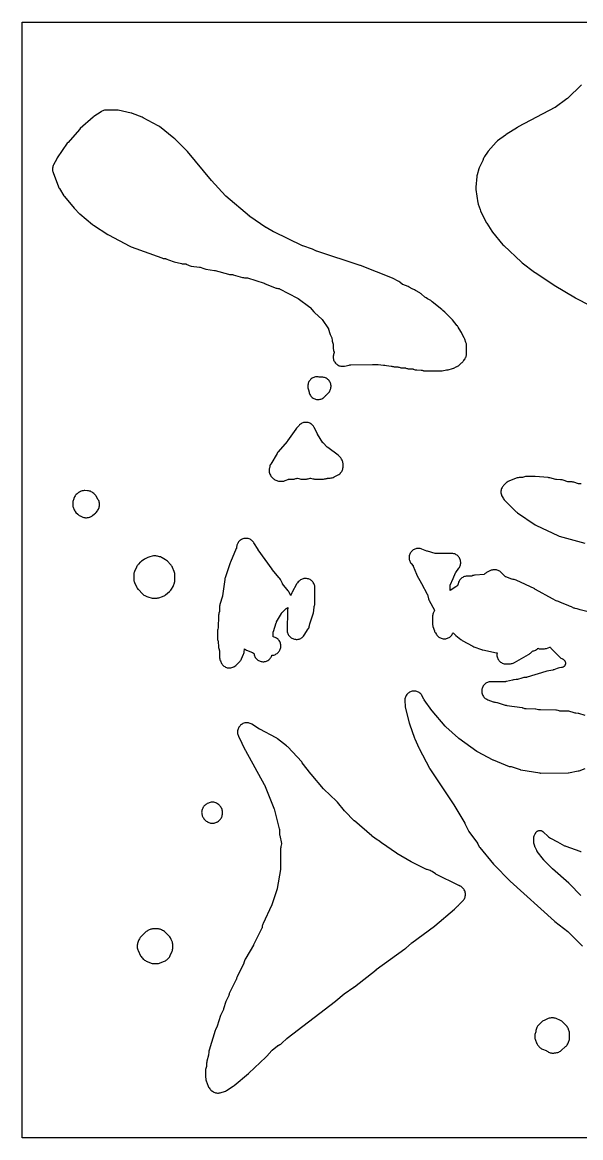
# Model space of a CAD drawing. Header units: millimetres. Extents: x 0 to 300, y 0 to 300.
# Drawn here: x 0 to 150.1, y 0 to 300 of the extents above; entities that cross this region are included whole.
import ezdxf

# ---------------------------------------------------------------- set-up
doc = ezdxf.new("R2010")
doc.units = ezdxf.units.MM
doc.layers.add('CUT', color=7, linetype='CONTINUOUS')

msp = doc.modelspace()

# ---------------------------------------------------------------- linework, layer by layer
at = {"layer": 'CUT'}
for points in [[(300, 299.9386), (300, 0.0614), (299.9971, 0.0029), (299.9386, 0), (0.0614, 0), (0.0029, 0.0029), (0, 0.0614), (0, 299.9386), (0.0029, 299.9971), (0.0614, 300), (299.9386, 300), (299.9971, 299.9971)], [(8.1486, 260.0858), (8.1995, 259.8558), (8.2717, 259.6317), (9.7268, 255.7541), (9.8293, 255.5185), (9.9554, 255.2946), (11.1752, 253.3689), (11.3567, 253.1182), (13.9427, 249.9752), (14.1052, 249.7962), (15.2926, 248.6083), (15.4578, 248.4572), (18.899, 245.582), (19.1452, 245.4007), (22.9893, 242.9169), (23.1846, 242.8029), (28.9331, 239.787), (29.2337, 239.6538), (37.4915, 236.6248), (37.6925, 236.5606), (37.8981, 236.5135), (38.1071, 236.484), (38.4809, 236.4471), (38.4974, 236.4451), (38.5318, 236.4388), (38.5656, 236.4294), (38.581, 236.4241), (40.5442, 235.6981), (40.8068, 235.6171), (42.7935, 235.1219), (43.0065, 235.0786), (43.2224, 235.0539), (43.957, 235.0022), (43.9762, 235.0003), (44.0157, 234.9936), (44.0532, 234.9792), (44.0706, 234.971), (44.644, 234.683), (44.9008, 234.5716), (45.1685, 234.4895), (45.4436, 234.438), (47.6582, 234.15), (47.6813, 234.1462), (47.7764, 234.122), (47.7985, 234.1143), (48.7639, 233.7409), (49.0488, 233.6498), (49.3426, 233.5935), (51.6758, 233.2894), (51.7606, 233.2753), (51.8441, 233.2552), (55.4284, 232.259), (55.6923, 232.2008), (55.961, 232.1714), (56.5393, 232.1397), (56.5613, 232.1379), (56.6523, 232.1225), (56.6737, 232.117), (59.1847, 231.3943), (59.4402, 231.335), (59.7005, 231.3029), (60.3791, 231.2551), (60.4018, 231.2528), (60.4954, 231.2351), (60.5173, 231.229), (65.0499, 229.8113), (65.103, 229.7934), (65.1552, 229.773), (67.9968, 228.5873), (68.212, 228.5089), (68.4336, 228.4505), (68.6595, 228.4126), (69.0844, 228.3612), (69.1021, 228.3587), (69.1387, 228.3508), (69.1729, 228.3365), (69.1891, 228.3284), (74.0314, 225.7638), (74.105, 225.7214), (74.1754, 225.6741), (77.3457, 223.3777), (77.3593, 223.3674), (77.3864, 223.3439), (77.4114, 223.318), (77.4222, 223.3054), (78.3635, 222.1451), (78.4941, 221.9965), (78.6361, 221.8587), (80.5352, 220.1562), (80.5391, 220.1526), (80.5741, 220.1158), (80.5901, 220.0957), (80.604, 220.076), (82.2898, 217.5523), (82.3005, 217.5352), (82.3202, 217.498), (82.3359, 217.4589), (82.342, 217.4397), (82.6674, 216.3042), (82.7475, 216.0693), (82.8505, 215.8435), (83.1986, 215.1712), (83.2072, 215.1535), (83.2223, 215.1154), (83.2294, 215.075), (83.2314, 215.0554), (83.2731, 214.49), (83.3065, 214.2277), (83.3674, 213.9703), (83.4551, 213.7208), (83.5266, 213.5477), (83.5329, 213.5313), (83.5438, 213.4963), (83.5482, 213.4603), (83.5491, 213.4426), (83.5819, 212.4185), (83.5988, 212.1969), (83.6354, 211.9777), (83.6913, 211.7627), (83.8336, 211.3005), (83.8387, 211.2823), (83.8465, 211.2438), (83.8391, 211.2052), (83.8342, 211.1869), (83.6849, 210.6809), (83.6267, 210.4405), (83.5926, 210.1955), (83.5828, 209.9483), (83.5975, 209.7014), (83.6366, 209.4572), (83.6995, 209.218), (83.7858, 208.9862), (83.8946, 208.7641), (84.0248, 208.5538), (84.1752, 208.3574), (84.3442, 208.1768), (84.5302, 208.0138), (84.7314, 207.87), (84.9459, 207.7468), (85.1715, 207.6453), (85.406, 207.5667), (85.6471, 207.5116), (85.8925, 207.4806), (86.1397, 207.474), (86.3864, 207.4918), (86.6301, 207.534), (87.9146, 207.8222), (88.0925, 207.8553), (88.2751, 207.8892), (88.2949, 207.8929), (88.3521, 207.9035), (94.154, 207.9305), (95.678, 207.9349), (95.7208, 207.932), (96.3794, 207.8705), (97.077, 207.7904), (97.4473, 207.7478), (97.9341, 207.6919), (99.1616, 207.5509), (99.3144, 207.4944), (99.5355, 207.4352), (99.761, 207.3963), (99.9892, 207.3783), (100.9006, 207.3482), (100.9179, 207.3472), (100.9539, 207.3428), (100.9881, 207.3322), (101.0045, 207.326), (101.1292, 207.275), (101.338, 207.2003), (101.5526, 207.1444), (101.7713, 207.1077), (101.7883, 207.1064), (101.8102, 207.1026), (102.0353, 207.0846), (102.9724, 207.0522), (102.9812, 207.0517), (103.0062, 207.0439), (103.0226, 207.0377), (103.1549, 206.9836), (103.3599, 206.91), (103.5705, 206.8546), (103.7851, 206.8177), (104.0021, 206.7997), (104.0201, 206.799), (104.0533, 206.7963), (104.3287, 206.7868), (105.0155, 206.7596), (105.0333, 206.7585), (105.0515, 206.7561), (105.0793, 206.7474), (105.0959, 206.7409), (105.1864, 206.7032), (105.4011, 206.6251), (105.622, 206.5669), (105.8473, 206.5291), (106.0752, 206.5121), (107.2618, 206.4777), (107.2835, 206.4765), (107.3283, 206.4701), (107.3722, 206.4589), (107.3926, 206.4518), (107.5022, 206.4102), (107.7168, 206.3397), (107.8637, 206.3058), (107.8728, 206.3032), (107.8811, 206.3018), (107.9369, 206.2889), (108.0423, 206.2745), (108.1457, 206.2569), (108.422, 206.241), (112.1111, 206.2338), (112.3368, 206.2443), (112.4228, 206.2442), (112.6596, 206.2552), (112.8942, 206.2886), (114.0496, 206.5094), (114.2325, 206.517), (114.4828, 206.5402), (114.7296, 206.5884), (115.4234, 206.7604), (115.693, 206.8437), (115.9516, 206.9569), (116.026, 206.9946), (116.6488, 207.2972), (116.8731, 207.4208), (116.8894, 207.4321), (117.0356, 207.5062), (117.2615, 207.6358), (117.4727, 207.7883), (117.6668, 207.9619), (117.9148, 208.2081), (117.945, 208.2314), (118.118, 208.3779), (118.2771, 208.5394), (118.4014, 208.6911), (118.5533, 208.8418), (118.7412, 209.0505), (118.9044, 209.279), (119.0411, 209.5243), (119.1025, 209.6508), (119.202, 209.8317), (119.2941, 210.0429), (119.3663, 210.2617), (119.418, 210.4861), (119.4489, 210.7144), (119.4587, 210.9446), (119.4509, 212.9616), (119.4493, 212.9897), (119.4493, 213.0355), (119.4389, 213.261), (119.4082, 213.4846), (119.3575, 213.7046), (119.2871, 213.919), (118.9474, 214.8156), (118.7967, 215.1408), (118.3313, 215.9812), (118.0597, 216.5863), (117.9097, 216.87), (117.1881, 218.0457), (117.1168, 218.1523), (117.1152, 218.155), (117.1139, 218.1566), (117.0797, 218.2077), (116.9789, 218.3356), (116.9743, 218.3417), (116.9702, 218.3467), (116.959, 218.3609), (116.9371, 218.3865), (115.639, 219.9501), (115.4761, 220.1282), (115.3113, 220.2916), (115.2511, 220.3621), (115.0963, 220.5277), (113.5894, 221.9996), (113.1081, 222.477), (113.0145, 222.5611), (113.0102, 222.5653), (112.9699, 222.6013), (112.9252, 222.6414), (112.9205, 222.6453), (112.8383, 222.7185), (110.2386, 224.8272), (110.1362, 224.9105), (110.1319, 224.9137), (110.1274, 224.9174), (110.0306, 224.99), (109.9862, 225.0235), (109.9851, 225.0242), (109.9761, 225.0309), (109.8165, 225.1327), (109.5099, 225.3124), (109.2584, 225.4607), (108.9054, 225.6688), (108.541, 225.8836), (108.2363, 226.0632), (108.2061, 226.0849), (108.1923, 226.0962), (107.1974, 226.955), (107.0354, 227.0835), (106.8634, 227.1982), (105.7171, 227.8958), (105.4445, 228.0394), (104.8141, 228.3235), (104.0121, 228.7665), (103.7147, 228.9061), (102.2947, 229.4621), (102.2763, 229.4698), (102.2393, 229.4889), (102.2032, 229.5124), (102.1963, 229.5178), (101.4828, 230.098), (101.2671, 230.2551), (101.0358, 230.3883), (99.6895, 231.0709), (99.4877, 231.1622), (90.9684, 234.5704), (90.8162, 234.6257), (79.1818, 238.4267), (79.1767, 238.4284), (79.1022, 238.4594), (79.0853, 238.4677), (78.3782, 238.8363), (78.2053, 238.9182), (78.0267, 238.9866), (75.4553, 239.8602), (75.3871, 239.8857), (75.3206, 239.9152), (67.5873, 243.6258), (67.5453, 243.647), (67.5042, 243.6697), (65.5533, 244.7989), (65.5186, 244.8198), (65.4847, 244.8418), (61.1532, 247.7498), (61.0953, 247.7912), (61.04, 247.8358), (54.7628, 253.2135), (54.7092, 253.2622), (54.6587, 253.314), (50.8839, 257.4214), (50.8639, 257.4437), (50.8444, 257.4665), (44.3944, 265.2182), (44.2405, 265.3869), (40.9916, 268.636), (40.7793, 268.8254), (36.8715, 271.9311), (36.6914, 272.0616), (36.5003, 272.1756), (32.4999, 274.3273), (32.2347, 274.4505), (29.6676, 275.4653), (29.47, 275.534), (29.2673, 275.586), (25.7713, 276.3275), (25.5169, 276.3679), (25.2597, 276.3819), (22.5956, 276.3895), (22.344, 276.3775), (22.095, 276.3403), (21.8509, 276.2782), (21.6144, 276.1919), (21.3877, 276.0822), (21.1732, 275.9503), (19.2736, 274.6457), (19.0334, 274.4583), (15.567, 271.3954), (15.347, 271.175), (12.2886, 267.7053), (12.1023, 267.4662), (9.4147, 263.5477), (9.2694, 263.308), (8.4054, 261.6845), (8.3047, 261.4716), (8.2244, 261.2502), (8.1654, 261.0223), (8.1281, 260.7898), (8.1128, 260.5548), (8.1196, 260.3194)], [(77.4638, 199.642), (77.6128, 199.4438), (77.7807, 199.2613), (77.9659, 199.0963), (78.1665, 198.9505), (78.3806, 198.8253), (78.6061, 198.7219), (78.8406, 198.6414), (79.082, 198.5845), (79.3279, 198.5518), (79.5757, 198.5436), (79.8232, 198.56), (80.0678, 198.6009), (80.3072, 198.6658), (80.5389, 198.754), (80.7608, 198.8649), (80.9706, 198.9971), (81.1663, 199.1495), (81.3459, 199.3205), (81.5076, 199.5085), (81.5875, 199.6112), (81.6424, 199.6769), (81.7017, 199.7385), (82.2526, 200.2726), (82.4197, 200.4513), (82.5686, 200.6454), (82.6977, 200.8532), (82.8059, 201.0726), (82.8922, 201.3015), (82.9557, 201.5378), (82.9958, 201.7791), (83.0121, 202.0232), (83.0045, 202.2677), (82.973, 202.5103), (82.9179, 202.7487), (82.8399, 202.9805), (82.7395, 203.2036), (82.6178, 203.4158), (82.476, 203.6151), (82.3153, 203.7996), (82.1374, 203.9675), (81.9439, 204.1172), (81.7367, 204.2473), (81.5178, 204.3566), (81.2893, 204.4439), (81.0534, 204.5084), (80.8122, 204.5496), (80.5682, 204.567), (79.8927, 204.5821), (79.8745, 204.5829), (79.837, 204.5872), (79.7829, 204.5985), (79.5411, 204.637), (79.2967, 204.6516), (79.0521, 204.6422), (78.8095, 204.6089), (78.5713, 204.5521), (78.3399, 204.4722), (78.1174, 204.3701), (77.9059, 204.2468), (77.7075, 204.1033), (77.5241, 203.9411), (77.3575, 203.7617), (77.2091, 203.5669), (77.0806, 203.3586), (76.973, 203.1386), (76.8875, 202.9092), (76.8249, 202.6725), (76.7856, 202.4309), (76.7702, 202.1865), (76.7788, 201.9418), (76.8113, 201.6992), (76.8674, 201.4608), (77.0306, 200.8932), (77.0351, 200.8759), (77.0421, 200.8393), (77.0464, 200.7967), (77.083, 200.5515), (77.1438, 200.311), (77.2281, 200.0778), (77.3351, 199.854)], [(67.5029, 177.2187), (67.702, 177.0813), (67.9133, 176.9638), (68.1966, 176.8238), (68.4076, 176.7314), (68.6263, 176.6587), (68.8507, 176.6066), (69.079, 176.5752), (69.3091, 176.5651), (69.8285, 176.5661), (70.053, 176.5767), (70.2755, 176.6073), (70.4944, 176.6578), (70.7079, 176.7278), (70.9143, 176.8166), (71.4001, 177.0521), (71.4186, 177.0606), (71.4581, 177.0749), (71.4997, 177.0808), (71.5201, 177.0822), (72.8524, 177.134), (73.0855, 177.154), (73.3157, 177.1957), (73.541, 177.2588), (73.7595, 177.3427), (73.8832, 177.3969), (73.9002, 177.4039), (73.9359, 177.4157), (73.9724, 177.4067), (73.9899, 177.4011), (74.3359, 177.2801), (74.6096, 177.2017), (74.8904, 177.1548), (75.1747, 177.1402), (76.1447, 177.1456), (76.3733, 177.1573), (76.5998, 177.1899), (76.8224, 177.2431), (77.3846, 177.405), (77.4018, 177.4095), (77.4378, 177.4164), (77.4737, 177.4102), (77.4912, 177.406), (78.1331, 177.2342), (78.3479, 177.1868), (78.5661, 177.1584), (78.7859, 177.1493), (81.0163, 177.1553), (81.2548, 177.1673), (81.4911, 177.202), (81.723, 177.2592), (81.9484, 177.3382), (82.0225, 177.3682), (82.0429, 177.3758), (82.0861, 177.388), (82.1304, 177.3954), (82.1521, 177.3972), (82.8123, 177.4337), (83.0799, 177.463), (83.3427, 177.5209), (83.5978, 177.6067), (83.8422, 177.7195), (84.8945, 178.2754), (85.1213, 178.4111), (85.3325, 178.5699), (85.5258, 178.7501), (85.5637, 178.7894), (85.7234, 178.9719), (85.8647, 179.1689), (85.9862, 179.3787), (86.0868, 179.5993), (86.1655, 179.8286), (86.2217, 180.0644), (86.2548, 180.3046), (86.2644, 180.5469), (86.2597, 181.0919), (86.2472, 181.321), (86.2137, 181.548), (86.1596, 181.771), (86.0852, 181.9881), (85.9912, 182.1975), (85.8434, 182.4902), (85.7316, 182.6884), (85.6023, 182.8756), (85.4565, 183.0504), (85.2933, 183.2287), (85.1218, 183.3989), (84.9346, 183.5518), (82.1031, 185.6445), (82.0371, 185.6968), (81.9749, 185.7536), (80.8514, 186.8523), (80.8476, 186.8562), (80.8143, 186.8944), (80.7992, 186.915), (80.7861, 186.9355), (79.374, 189.2525), (79.3486, 189.2961), (79.3251, 189.3406), (78.4981, 190.9891), (78.4973, 190.9886), (78.4, 191.1724), (78.2641, 191.3776), (78.1086, 191.5684), (77.9352, 191.743), (77.7453, 191.8997), (77.5411, 192.037), (77.3242, 192.1535), (77.097, 192.2482), (76.8616, 192.32), (76.6203, 192.3684), (76.3753, 192.3927), (76.1292, 192.3929), (75.8842, 192.3689), (75.6428, 192.3209), (75.4073, 192.2494), (75.1799, 192.155), (74.963, 192.0388), (74.7585, 191.9018), (74.5684, 191.7454), (74.3947, 191.571), (73.7306, 190.8353), (73.5303, 190.5823), (71.3252, 187.3941), (71.2866, 187.3414), (71.2453, 187.2908), (68.7767, 184.4291), (68.639, 184.2544), (68.5175, 184.0682), (66.7912, 181.1477), (66.681, 180.9395), (66.5909, 180.7218), (66.5217, 180.4966), (66.4218, 180.1071), (66.3755, 179.8851), (66.3495, 179.6598), (66.344, 179.433), (66.3592, 179.2067), (66.3947, 178.9827), (66.4504, 178.7628), (66.4694, 178.6999), (66.5648, 178.4381), (66.6886, 178.1886), (66.8395, 177.9544), (66.9979, 177.7362), (67.1493, 177.5477), (67.3181, 177.3746)], [(15.743, 167.1574), (16.2818, 166.9374), (16.5218, 166.8533), (16.769, 166.7941), (17.0211, 166.7603), (17.2752, 166.7522), (17.5289, 166.77), (17.7794, 166.8135), (18.0242, 166.8822), (18.1465, 166.9234), (18.3487, 167.0013), (18.5433, 167.0964), (18.729, 167.208), (18.9043, 167.3353), (19.4507, 167.7693), (19.6728, 167.9685), (19.8696, 168.1926), (20.1859, 168.5995), (20.326, 168.7991), (20.4459, 169.0113), (20.5446, 169.2342), (20.6212, 169.4657), (20.6748, 169.7035), (20.7141, 169.9283), (20.7443, 170.1712), (20.7507, 170.4158), (20.7332, 170.6599), (20.6918, 170.9011), (20.6271, 171.1372), (20.5395, 171.3657), (20.4301, 171.5846), (19.8995, 172.5276), (19.766, 172.7393), (19.612, 172.9366), (19.439, 173.1175), (19.2488, 173.2802), (18.9847, 173.4842), (18.9837, 173.4849), (18.774, 173.6304), (18.5505, 173.7538), (18.3157, 173.8537), (18.0718, 173.9292), (17.8215, 173.9794), (17.5674, 174.0038), (16.8472, 174.036), (16.5977, 174.0347), (16.3496, 174.0086), (16.343, 174.0072), (16.3403, 174.0069), (16.1735, 173.972), (16.1054, 173.9578), (16.1043, 173.9575), (16.0955, 173.9557), (15.857, 173.8802), (15.6273, 173.7813), (15.3585, 173.6492), (15.1264, 173.5195), (14.9094, 173.3658), (14.71, 173.1899), (14.708, 173.188), (14.5169, 173.0006), (14.3424, 172.8107), (14.1884, 172.6039), (14.0565, 172.3824), (13.9481, 172.1484), (13.7227, 171.5875), (13.6453, 171.3654), (13.5892, 171.1369), (13.5547, 170.9042), (13.5423, 170.6693), (13.5402, 170.2966), (13.5497, 170.0642), (13.5808, 169.8337), (13.5862, 169.8101), (13.5883, 169.7955), (13.6327, 169.6091), (13.6331, 169.6071), (13.6332, 169.607), (13.6424, 169.568), (13.7176, 169.3466), (13.8131, 169.1331), (13.9606, 168.841), (14.0923, 168.6113), (14.2475, 168.3969), (14.4245, 168.2), (14.9205, 167.704), (15.1047, 167.5373), (15.3045, 167.3897), (15.518, 167.2627)], [(52.6834, 133.4155), (52.6845, 133.3965), (52.7276, 132.0964), (52.751, 131.8285), (52.803, 131.5646), (52.8831, 131.3078), (52.9615, 131.0969), (52.9685, 131.0764), (52.9795, 131.0326), (52.9855, 130.9878), (52.9866, 130.9662), (53.0257, 129.2829), (53.0431, 129.0409), (53.0838, 128.8018), (53.1475, 128.5678), (53.2336, 128.341), (53.2419, 128.3221), (53.2546, 128.2863), (53.2672, 128.2366), (53.3401, 127.9997), (53.436, 127.7712), (53.5541, 127.5533), (53.6932, 127.3481), (53.8519, 127.1577), (54.0287, 126.984), (54.2218, 126.8286), (54.4293, 126.6932), (54.6493, 126.5789), (54.8795, 126.487), (55.1176, 126.4183), (55.3614, 126.3736), (55.6084, 126.3532), (55.8562, 126.3574), (56.1024, 126.386), (56.3446, 126.439), (56.5803, 126.5156), (56.8072, 126.6152), (56.9336, 126.6783), (57.1699, 126.8129), (57.3903, 126.9723), (57.592, 127.1547), (58.3967, 127.9663), (58.5567, 128.144), (58.699, 128.3361), (58.8223, 128.5409), (58.9255, 128.7565), (59.4811, 130.0763), (59.5537, 130.2709), (59.6099, 130.471), (59.6492, 130.6749), (59.7566, 131.3897), (59.7679, 131.446), (59.8183, 131.4184), (60.0032, 131.305), (60.3033, 131.1477), (61.8681, 130.4587), (62.1961, 130.3142), (62.2491, 130.2878), (62.2628, 130.2301), (62.2941, 130.0637), (62.3499, 129.8291), (62.4281, 129.6011), (62.5279, 129.3816), (62.6483, 129.1728), (62.7883, 128.9765), (62.9466, 128.7946), (63.1216, 128.6289), (63.3118, 128.4807), (63.5154, 128.3516), (63.7305, 128.2426), (63.955, 128.1549), (64.187, 128.0893), (64.4242, 128.0463), (64.6645, 128.0263), (64.9056, 128.0296), (65.1452, 128.056), (65.3811, 128.1055), (65.6113, 128.1774), (65.8334, 128.2711), (66.0454, 128.3859), (66.2454, 128.5205), (66.4315, 128.6737), (66.602, 128.8442), (66.7553, 129.0303), (66.8899, 129.2303), (67.0047, 129.4423), (67.0985, 129.6644), (67.1319, 129.7557), (67.1447, 129.7563), (67.3855, 129.7803), (67.6228, 129.8274), (67.8545, 129.8972), (68.0783, 129.9891), (68.2922, 130.1022), (68.4942, 130.2354), (68.6823, 130.3876), (68.8549, 130.5572), (69.0102, 130.7427), (69.1469, 130.9424), (69.2636, 131.1543), (69.3593, 131.3765), (69.4331, 131.607), (69.4843, 131.8435), (69.5123, 132.0838), (69.517, 132.3257), (69.4983, 132.567), (69.4563, 132.8053), (69.3915, 133.0384), (69.3045, 133.2642), (69.196, 133.4805), (69.0672, 133.6853), (68.9191, 133.8767), (68.7533, 134.0528), (68.5712, 134.2122), (68.3745, 134.3531), (68.1652, 134.4744), (67.945, 134.5749), (67.7162, 134.6536), (67.5514, 134.693), (67.4669, 134.7154), (67.4383, 134.7415), (67.4355, 134.7444), (67.4023, 134.785), (67.4021, 134.8448), (67.4439, 135.7725), (67.4477, 135.8286), (67.4498, 135.8516), (67.465, 135.9625), (67.4903, 136.0714), (67.4964, 136.0931), (67.5133, 136.1481), (68.2782, 138.4542), (68.2974, 138.5079), (68.3054, 138.5287), (68.3509, 138.6331), (68.3608, 138.6531), (68.3871, 138.7036), (69.666, 141.0299), (69.6983, 141.0851), (69.7114, 141.1064), (69.7821, 141.2086), (69.8629, 141.3031), (69.8801, 141.3213), (69.9253, 141.3665), (70.7608, 142.1623), (70.8077, 142.2048), (70.8264, 142.2209), (70.9236, 142.2963), (71.025, 142.3596), (71.114, 142.4034), (71.3229, 142.5189), (71.4078, 142.577), (71.4329, 142.5282), (71.3932, 142.4114), (71.3951, 142.4107), (71.3572, 142.3006), (71.3026, 142.0776), (71.2686, 141.8505), (71.2557, 141.6213), (71.2028, 136.5521), (71.2122, 136.3074), (71.2455, 136.0648), (71.3025, 135.8266), (71.3824, 135.5952), (71.4846, 135.3726), (71.6081, 135.1612), (71.7517, 134.9628), (71.914, 134.7794), (72.0934, 134.6128), (72.2883, 134.4645), (72.4968, 134.336), (72.7169, 134.2286), (72.9464, 134.1431), (73.1831, 134.0806), (73.4249, 134.0415), (73.6693, 134.0262), (73.914, 134.035), (74.1567, 134.0676), (74.3951, 134.1238), (74.6268, 134.2031), (74.8496, 134.3047), (75.0614, 134.4275), (75.2602, 134.5705), (75.4441, 134.7323), (75.6112, 134.9113), (75.6124, 134.9127), (75.8146, 135.1878), (76.8855, 136.8752), (76.999, 137.0736), (77.0939, 137.2815), (77.1694, 137.4971), (77.225, 137.7188), (77.26, 137.9447), (77.2758, 138.0903), (77.2786, 138.1108), (77.2966, 138.1942), (77.3025, 138.214), (78.2724, 141.1821), (78.333, 141.4003), (78.3735, 141.6231), (78.3937, 141.8487), (78.4292, 142.6538), (78.4306, 142.6749), (78.4372, 142.7181), (78.4484, 142.7604), (78.4554, 142.7804), (78.5007, 142.8991), (78.5724, 143.1163), (78.624, 143.3391), (78.655, 143.5656), (78.6652, 143.7941), (78.6599, 147.9111), (78.6478, 148.1535), (78.6122, 148.3936), (78.5536, 148.629), (78.4724, 148.8577), (78.3694, 149.0775), (78.2456, 149.2862), (78.1022, 149.4819), (77.9404, 149.6628), (77.7619, 149.8272), (77.5683, 149.9734), (77.3614, 150.1003), (77.1431, 150.2064), (76.9157, 150.2909), (76.6811, 150.353), (76.4415, 150.392), (76.1994, 150.4076), (75.9568, 150.3996), (75.7162, 150.3682), (75.4798, 150.3136), (75.2497, 150.2364), (75.0283, 150.1371), (74.8175, 150.0169), (74.6193, 149.8768), (74.4357, 149.7182), (74.1724, 149.4675), (73.9965, 149.2818), (73.8404, 149.0792), (73.7059, 148.8616), (72.5326, 146.7276), (72.4321, 146.5231), (72.3505, 146.3103), (72.2183, 145.9117), (72.1973, 145.8573), (72.1927, 145.8665), (71.6742, 146.7941), (71.5719, 146.9613), (71.4568, 147.12), (69.9967, 148.9761), (69.9848, 148.992), (69.9403, 149.0623), (69.9309, 149.0798), (69.4003, 150.1412), (69.2555, 150.3932), (69.0824, 150.6266), (67.2106, 152.8661), (67.1841, 152.8989), (67.1588, 152.9326), (63.4343, 158.0748), (63.4044, 158.118), (63.3764, 158.1624), (62.2777, 159.9935), (62.1433, 160.1947), (61.99, 160.382), (61.8194, 160.5536), (61.633, 160.7079), (61.4325, 160.8435), (61.2199, 160.959), (60.9971, 161.0534), (60.7662, 161.1259), (60.5294, 161.1757), (60.2889, 161.2024), (60.047, 161.2057), (59.8058, 161.1855), (59.5677, 161.1422), (59.335, 161.076), (59.1097, 160.9877), (58.894, 160.878), (58.6899, 160.7479), (58.4994, 160.5987), (58.3242, 160.4318), (58.1659, 160.2488), (58.0261, 160.0513), (57.906, 159.8412), (57.8623, 159.7553), (57.7716, 159.5559), (57.6987, 159.3494), (57.6441, 159.1373), (57.6083, 158.9213), (57.5688, 158.5945), (57.5662, 158.5761), (57.5578, 158.5381), (57.546, 158.5011), (57.539, 158.4838), (55.9667, 154.8263), (55.891, 154.6273), (54.5486, 150.5875), (54.4853, 150.3623), (54.4433, 150.1321), (53.8546, 145.7509), (53.852, 145.7343), (53.8366, 145.6654), (53.8319, 145.6492), (53.1365, 143.445), (53.0768, 143.2197), (53.0383, 142.9898), (53.0215, 142.7573), (52.9892, 141.5067), (52.9883, 141.4879), (52.9834, 141.4487), (52.9749, 141.4102), (52.9694, 141.3921), (52.8596, 141.0561), (52.7936, 140.8131), (52.7523, 140.5646), (52.7362, 140.3133), (52.6945, 137.2125), (52.6937, 137.1933), (52.6893, 137.1534), (52.6809, 137.1142), (52.6755, 137.0957), (52.5703, 136.7655), (52.504, 136.5123), (52.4645, 136.2536), (52.4523, 135.9922), (52.4611, 134.4687), (52.4745, 134.2237), (52.5119, 133.9811), (52.5729, 133.7434), (52.657, 133.5128), (52.6656, 133.4923), (52.6783, 133.4548)], [(30.8961, 147.7668), (31.0385, 147.5767), (31.1982, 147.401), (32.3147, 146.2846), (32.5054, 146.1125), (32.7127, 145.961), (32.9345, 145.8315), (33.4605, 145.5597), (33.7267, 145.4412), (34.005, 145.3544), (34.6187, 145.2018), (34.9111, 145.1473), (35.2078, 145.1279), (35.9456, 145.1237), (36.2128, 145.1365), (36.4771, 145.1778), (36.7355, 145.247), (37.6649, 145.5504), (37.8873, 145.6348), (38.1006, 145.7401), (38.3029, 145.8651), (38.4925, 146.0087), (39.5522, 146.8944), (39.7551, 147.0841), (39.9358, 147.2952), (40.0919, 147.5251), (40.5472, 148.2829), (40.6686, 148.5107), (40.7658, 148.7498), (40.8378, 148.9977), (40.9785, 149.5955), (41.029, 149.886), (41.0449, 150.1805), (41.0394, 151.2974), (41.0259, 151.5448), (40.988, 151.7896), (40.9261, 152.0294), (40.8407, 152.262), (40.3583, 153.3984), (40.2568, 153.6094), (40.1361, 153.8101), (39.997, 153.9985), (39.841, 154.1731), (39.0026, 155.0269), (38.783, 155.2256), (38.5415, 155.3968), (37.6268, 155.9672), (37.3972, 156.0941), (37.1556, 156.1963), (36.9046, 156.2726), (36.3361, 156.4133), (36.1318, 156.4549), (35.9249, 156.4793), (35.7166, 156.4864), (35.5239, 156.4849), (35.2282, 156.4651), (34.9369, 156.4105), (34.2846, 156.2475), (34.0218, 156.1662), (33.7696, 156.0566), (33.0441, 155.6927), (32.7439, 155.5148), (32.0828, 155.058), (31.8977, 154.9169), (31.7264, 154.7591), (31.2205, 154.2475), (31.0661, 154.0762), (30.9281, 153.8914), (30.8077, 153.6947), (30.706, 153.4877), (30.1831, 152.2867), (30.093, 152.0472), (30.028, 151.7996), (29.9885, 151.5468), (29.9752, 151.2912), (29.9742, 150.3177), (29.9868, 150.0642), (30.0251, 149.8132), (30.0886, 149.5675), (30.1767, 149.3294), (30.6685, 148.1831), (30.7724, 147.9696)], [(49.3813, 15.5367), (49.4493, 15.3271), (49.9917, 13.8771), (50.0984, 13.6323), (50.2307, 13.4003), (50.387, 13.1838), (50.5655, 12.9851), (50.7313, 12.8193), (50.9273, 12.643), (51.1407, 12.4883), (51.3693, 12.3569), (51.5185, 12.2813), (51.7444, 12.1806), (51.9793, 12.1026), (52.2206, 12.0483), (52.4662, 12.0181), (52.7135, 12.0123), (52.9602, 12.031), (53.2039, 12.074), (53.4421, 12.1408), (54.3276, 12.4373), (54.6087, 12.5508), (54.8739, 12.6975), (56.7128, 13.8651), (56.9944, 14.0729), (60.7847, 17.3035), (60.8648, 17.3748), (65.5075, 21.6891), (65.7005, 21.8896), (67.0692, 23.4798), (67.0819, 23.4939), (67.1392, 23.5487), (67.1538, 23.5608), (68.6562, 24.7428), (68.671, 24.7539), (68.7361, 24.7959), (68.7524, 24.8048), (69.2794, 25.0776), (69.469, 25.1865), (69.6483, 25.3115), (69.816, 25.4517), (71.1568, 26.6761), (71.1957, 26.7101), (71.2359, 26.7423), (84.2241, 36.7227), (84.3217, 36.8017), (86.5224, 38.6759), (89.1306, 40.4643), (89.2622, 40.5611), (89.2897, 40.5827), (95.1419, 45.1851), (95.1549, 45.195), (95.1836, 45.2164), (102.8923, 50.7992), (103.1072, 50.9738), (104.6352, 52.3623), (104.6812, 52.402), (104.7291, 52.4394), (110.7811, 56.9227), (110.7916, 56.9305), (110.9133, 57.0267), (116.2383, 61.5088), (116.3869, 61.6444), (117.0715, 62.3219), (117.2328, 62.4606), (117.3846, 62.6024), (118.4351, 63.6695), (118.6003, 63.8548), (118.7463, 64.0556), (118.8716, 64.2699), (118.9751, 64.4955), (119.0556, 64.7303), (119.1125, 64.9719), (119.1452, 65.218), (119.1533, 65.4661), (119.1367, 65.7138), (119.0957, 65.9586), (119.0306, 66.1981), (118.942, 66.43), (118.8309, 66.652), (118.6984, 66.8619), (118.5456, 67.0576), (118.3742, 67.2371), (118.1859, 67.3988), (118.0527, 67.4919), (118.0507, 67.4935), (118.0496, 67.4941), (117.9824, 67.5411), (117.8495, 67.6156), (117.841, 67.6207), (117.8361, 67.6231), (117.7659, 67.6624), (117.6355, 67.7193), (117.6198, 67.7268), (117.6104, 67.7302), (117.5384, 67.7617), (117.4606, 67.7867), (117.3454, 67.8305), (117.3275, 67.8389), (111.2228, 70.8952), (111.1647, 70.9263), (111.1083, 70.9606), (110.1789, 71.5599), (109.9141, 71.7087), (109.6333, 71.8242), (108.8554, 72.0904), (108.7791, 72.1194), (108.7049, 72.1534), (104.5762, 74.22), (100.7367, 76.4283), (100.6909, 76.456), (100.6464, 76.4857), (96.5989, 79.3144), (95.7592, 79.9012), (95.4294, 80.1317), (94.1931, 80.9957), (94.0456, 81.0988), (93.9951, 81.136), (93.9466, 81.1758), (89.2989, 85.1966), (89.2613, 85.2305), (89.2251, 85.266), (86.6912, 87.8569), (86.6505, 87.9006), (86.612, 87.9462), (84.7403, 90.2794), (84.4932, 90.5454), (81.0725, 93.7281), (81.0217, 93.7782), (80.974, 93.8312), (77.6243, 97.776), (77.6033, 97.8015), (77.583, 97.8275), (75.2767, 100.8628), (75.1193, 101.0502), (71.3669, 105.0967), (71.2265, 105.2365), (71.0755, 105.3648), (68.5854, 107.3155), (68.4038, 107.4451), (68.2115, 107.558), (63.8664, 109.8536), (63.8246, 109.8767), (63.7837, 109.9015), (61.7073, 111.217), (61.4912, 111.3393), (61.264, 111.4395), (61.028, 111.5168), (60.7856, 111.5702), (60.539, 111.5993), (60.2907, 111.6039), (60.0432, 111.5837), (59.799, 111.5392), (59.5603, 111.4706), (59.3297, 111.3786), (59.1093, 111.2643), (58.9013, 111.1286), (58.7078, 110.973), (58.5307, 110.799), (58.3717, 110.6083), (58.2325, 110.4027), (58.1143, 110.1843), (58.0184, 109.9553), (57.9456, 109.7179), (57.8968, 109.4744), (57.8724, 109.2273), (57.8725, 108.979), (57.8974, 108.732), (57.9466, 108.4886), (58.0197, 108.2513), (58.116, 108.0224), (59.9383, 104.2295), (60.0028, 104.1044), (65.03, 94.9933), (65.0628, 94.9296), (65.0918, 94.864), (67.6373, 88.6033), (67.6646, 88.5295), (67.687, 88.4541), (69.0971, 83.0809), (69.1019, 83.0604), (69.115, 82.9733), (69.1165, 82.9524), (69.1681, 81.7177), (69.1884, 81.4876), (69.2298, 81.2603), (69.712, 79.1698), (69.7156, 79.1522), (69.7206, 79.1151), (69.7153, 79.0778), (69.7116, 79.0607), (69.5302, 78.3025), (69.48, 78.0233), (69.4617, 77.7402), (69.4191, 72.214), (69.419, 72.2088), (69.4125, 72.1313), (69.4099, 72.1133), (68.5476, 66.9865), (68.5467, 66.9816), (68.5287, 66.9081), (68.5235, 66.8912), (67.098, 62.6065), (67.0721, 62.5359), (67.0419, 62.4672), (64.7392, 57.6371), (64.6451, 57.4121), (64.5733, 57.179), (64.5247, 56.94), (64.4494, 56.4486), (64.4458, 56.4286), (64.435, 56.3875), (64.42, 56.3477), (64.4114, 56.3293), (62.1777, 51.8731), (62.1594, 51.8381), (62.14, 51.8037), (60.0759, 48.2773), (59.9606, 48.0556), (59.8681, 47.8236), (59.5854, 46.9974), (59.555, 46.9179), (59.5192, 46.8407), (57.8189, 43.4916), (57.7312, 43.299), (57.66, 43.0996), (57.606, 42.8949), (57.5508, 42.6426), (57.5495, 42.6373), (57.5345, 42.5882), (57.5247, 42.564), (57.5142, 42.542), (55.8009, 39.1672), (55.7131, 38.9746), (55.642, 38.7752), (55.588, 38.5705), (55.533, 38.3196), (55.529, 38.3031), (55.5184, 38.269), (55.5047, 38.2359), (55.4975, 38.221), (54.8789, 37.0238), (54.7815, 36.8117), (54.7044, 36.5915), (54.117, 34.6241), (54.1114, 34.6069), (54.0833, 34.5369), (54.0754, 34.5207), (53.4301, 33.2632), (53.3388, 33.0643), (53.2653, 32.8582), (52.3875, 30.0105), (52.3818, 29.9936), (52.3535, 29.9248), (52.3457, 29.9088), (51.9982, 29.2423), (51.8989, 29.0276), (51.8203, 28.8044), (50.2386, 23.5277), (50.1738, 23.2578), (50.1393, 22.9824), (50.093, 22.3134), (50.0913, 22.2944), (50.0781, 22.216), (50.0736, 22.1975), (49.6497, 20.6241), (49.5931, 20.3562), (49.566, 20.0838), (49.5281, 19.2236), (49.5268, 19.2045), (49.5212, 19.1649), (49.5116, 19.126), (49.5057, 19.1078), (49.4227, 18.8717), (49.3435, 18.5969), (49.2961, 18.315), (49.2813, 18.0294), (49.2909, 16.1899), (49.3017, 15.9698), (49.3319, 15.7515)], [(51.5752, 84.6025), (51.8063, 84.6565), (52.0312, 84.7322), (52.2479, 84.8288), (52.2738, 84.8419), (52.5083, 84.9765), (52.7269, 85.1356), (52.927, 85.3174), (53.0856, 85.478), (53.249, 85.6606), (53.3938, 85.8583), (53.5186, 86.0693), (53.6221, 86.2915), (53.7033, 86.5227), (53.7615, 86.7608), (53.7961, 87.0034), (53.8068, 87.2483), (53.805, 87.579), (53.7916, 87.8243), (53.7542, 88.0672), (53.6931, 88.3052), (53.609, 88.536), (53.5026, 88.7575), (53.375, 88.9675), (53.2273, 89.1639), (53.0612, 89.3449), (52.9136, 89.4905), (52.7234, 89.66), (52.5169, 89.8092), (52.2963, 89.9367), (52.2294, 89.9709), (51.9984, 90.0747), (51.7582, 90.1546), (51.5111, 90.2097), (51.2597, 90.2396), (51.0065, 90.2439), (50.7543, 90.2226), (50.5054, 90.1759), (50.2626, 90.1042), (50.0283, 90.0084), (49.7093, 89.8586), (49.5052, 89.7511), (49.3119, 89.6251), (49.131, 89.482), (48.9641, 89.3227), (48.8126, 89.1487), (48.6778, 88.9616), (48.6231, 88.8776), (48.5023, 88.6717), (48.4018, 88.4553), (48.3224, 88.2302), (48.2648, 87.9986), (48.2295, 87.7625), (48.2169, 87.5242), (48.2271, 87.2857), (48.26, 87.0493), (48.3153, 86.8171), (48.3925, 86.5913), (48.4908, 86.3738), (48.5736, 86.2118), (48.7004, 85.992), (48.8489, 85.7862), (49.0174, 85.5965), (49.26, 85.3499), (49.4511, 85.1748), (49.6593, 85.0204), (49.8824, 84.8884), (49.9625, 84.8465), (50.1776, 84.7465), (50.4013, 84.6673), (50.6315, 84.6098), (50.8661, 84.5743), (51.103, 84.5612), (51.3401, 84.5706)], [(31.0274, 50.5499), (31.1269, 50.3221), (31.8178, 48.933), (31.948, 48.7027), (32.1018, 48.4874), (32.2776, 48.2896), (32.5092, 48.055), (32.6859, 47.8926), (32.8773, 47.7478), (33.0817, 47.6221), (33.2972, 47.5165), (34.4345, 47.0256), (34.6695, 46.9379), (34.912, 46.8741), (35.1597, 46.835), (35.4101, 46.8209), (36.1207, 46.8166), (36.3737, 46.8279), (36.6242, 46.8647), (36.8697, 46.9267), (37.1078, 47.0132), (38.2598, 47.4993), (38.4739, 47.6018), (38.6773, 47.7242), (38.8681, 47.8653), (39.0447, 48.0239), (39.2222, 48.1992), (39.3846, 48.3758), (39.5294, 48.5672), (39.6551, 48.7716), (39.7607, 48.9871), (40.2516, 50.1245), (40.3393, 50.3594), (40.4031, 50.602), (40.4422, 50.8497), (40.4563, 51.1), (40.4608, 51.8349), (40.4506, 52.0763), (40.4171, 52.3156), (40.3607, 52.5505), (40.2819, 52.7788), (40.0563, 53.3428), (39.9497, 53.5743), (39.8201, 53.7937), (39.6688, 53.9988), (39.4974, 54.1874), (38.3925, 55.2856), (38.189, 55.4668), (37.967, 55.6249), (37.7291, 55.7578), (37.4481, 55.8954), (37.2394, 55.986), (37.0233, 56.0573), (36.8017, 56.1086), (36.5763, 56.1395), (36.3491, 56.1499), (35.2549, 56.1499), (35.0203, 56.1389), (34.7878, 56.1059), (34.5594, 56.0512), (34.3372, 55.9754), (34.123, 55.879), (33.7683, 55.6989), (33.5437, 55.5698), (33.3337, 55.4181), (33.1404, 55.2455), (31.8773, 53.9937), (31.7229, 53.8262), (31.5845, 53.6452), (31.4631, 53.4525), (31.3597, 53.2495), (31.2753, 53.0379), (31.0036, 52.2554), (30.9339, 52.0168), (30.8882, 51.7725), (30.8669, 51.5248), (30.8704, 51.2763), (30.8986, 51.0294), (30.9511, 50.7864)], [(137.8328, 26.7116), (137.8371, 26.6936), (137.8399, 26.6755), (137.894, 26.456), (137.9676, 26.2423), (138.2584, 25.5086), (138.2829, 25.4561), (138.3402, 25.326), (138.3672, 25.2762), (138.3866, 25.2347), (138.4094, 25.1982), (138.4377, 25.1459), (138.5416, 24.9868), (138.5469, 24.9783), (138.5497, 24.9743), (138.7566, 24.6842), (138.9019, 24.4994), (139.064, 24.329), (139.2413, 24.1746), (139.4324, 24.0376), (139.6355, 23.9191), (139.8489, 23.8203), (140.8449, 23.4144), (140.8612, 23.4073), (140.9274, 23.3731), (140.9427, 23.3638), (141.2852, 23.1448), (141.4907, 23.0268), (141.7064, 22.9288), (141.9305, 22.8516), (142.1608, 22.796), (142.3953, 22.7625), (142.632, 22.7513), (142.8687, 22.7625), (143.1033, 22.7962), (143.255, 22.8253), (143.2633, 22.8263), (143.4684, 22.8459), (143.7257, 22.8841), (143.9777, 22.9488), (144.2216, 23.0394), (144.4547, 23.1548), (144.6746, 23.2939), (144.8789, 23.455), (146.0641, 24.4945), (146.231, 24.6552), (146.3823, 24.8306), (146.5168, 25.0193), (146.6332, 25.2197), (146.7305, 25.43), (146.9433, 25.9516), (147.0236, 26.1794), (147.0815, 26.4138), (147.1165, 26.6527), (147.1284, 26.8938), (147.1291, 27.926), (147.1179, 28.1644), (147.084, 28.4007), (147.0277, 28.6327), (146.9496, 28.8582), (146.7221, 29.4255), (146.6165, 29.6548), (146.4882, 29.8722), (146.3387, 30.0756), (146.1695, 30.2629), (145.4339, 30.9985), (145.2597, 31.157), (145.0714, 31.2984), (144.8706, 31.4214), (144.6591, 31.5251), (143.5201, 32.018), (143.2836, 32.1065), (143.0395, 32.1706), (142.7901, 32.2098), (142.538, 32.2237), (142.4149, 32.2242), (142.1611, 32.2124), (141.9099, 32.1749), (141.6637, 32.1121), (141.4252, 32.0247), (140.2957, 31.5441), (140.0819, 31.4408), (139.8788, 31.3178), (139.6884, 31.176), (139.5122, 31.0168), (138.8577, 30.3664), (138.6884, 30.1803), (138.5387, 29.9781), (138.4579, 29.8567), (138.3222, 29.6271), (138.2118, 29.3845), (138.1278, 29.1314), (138.0713, 28.8709), (138.0428, 28.6058), (138.0334, 28.4312), (138.0317, 28.4095), (138.0242, 28.3648), (138.0118, 28.3212), (138.0042, 28.3008), (137.9755, 28.2307), (137.9721, 28.2224), (137.89, 27.9888), (137.8313, 27.7482), (137.7968, 27.503), (137.7866, 27.2557), (137.7874, 27.1648), (137.7998, 26.9371)]]:
    msp.add_lwpolyline(points, close=True, dxfattribs=at)
for points in [[(150.3089, 283.2134), (146.58, 279.548), (146.516, 279.4893), (146.4479, 279.4355), (143.2868, 277.1122), (143.2828, 277.1094), (143.2212, 277.0705), (143.2063, 277.0622), (133.305, 271.8448), (133.128, 271.7421), (130.0526, 269.7846), (129.8935, 269.6744), (127.7854, 268.0908), (127.5865, 267.9245), (127.4058, 267.7385), (125.2899, 265.321), (125.1173, 265.0998), (124.2644, 263.8709), (124.1351, 263.6637), (124.0267, 263.4448), (123.9401, 263.2163), (123.8763, 262.9806), (123.8587, 262.9006), (123.8548, 262.8843), (123.8443, 262.8507), (123.831, 262.818), (123.8239, 262.8033), (122.9223, 261.0423), (122.8205, 260.8164), (122.7415, 260.5815), (122.2859, 258.9658), (122.2346, 258.7467), (122.2033, 258.5238), (121.9299, 255.6468), (121.9196, 255.3425), (121.9463, 255.0393), (122.4807, 251.4782), (122.5223, 251.2644), (122.5825, 251.0551), (123.0622, 249.6229), (123.1946, 249.3031), (124.7577, 246.1621), (124.8852, 245.9362), (126.2147, 243.8415), (126.4026, 243.5834), (129.2309, 240.18), (129.4498, 239.9483), (134.2075, 235.5171), (134.4053, 235.3511), (137.7397, 232.8344), (137.8565, 232.7513), (142.9308, 229.3596), (143.0338, 229.2943), (148.7081, 225.8897), (148.8565, 225.8074), (159.6644, 220.283)], [(150.301, 175.8217), (149.6379, 175.8517), (149.621, 175.8528), (149.5857, 175.8575), (149.5509, 175.8652), (149.5351, 175.8698), (148.2577, 176.2723), (148.0519, 176.3276), (147.8421, 176.3652), (147.6298, 176.3848), (146.7539, 176.4281), (146.7374, 176.4292), (146.7028, 176.4339), (146.6686, 176.4416), (146.653, 176.4461), (145.3933, 176.8423), (145.1812, 176.8989), (144.965, 176.9367), (144.7463, 176.9553), (143.6207, 177.0017), (143.5996, 177.0032), (143.5119, 177.0164), (143.4913, 177.0212), (141.8063, 177.4654), (141.5935, 177.5116), (141.3775, 177.5392), (137.9272, 177.8279), (137.6991, 177.8365), (135.5288, 177.8194), (135.2531, 177.8019), (134.981, 177.7542), (134.7159, 177.6767), (134.4869, 177.5959), (134.4693, 177.5901), (134.4317, 177.5807), (134.3933, 177.5749), (134.3748, 177.5735), (133.5917, 177.5306), (133.3205, 177.5008), (133.0541, 177.4416), (132.7958, 177.3538), (130.8225, 176.5602), (130.5962, 176.4558), (130.3813, 176.3294), (130.1802, 176.1822), (129.9947, 176.0157), (129.4197, 175.4453), (129.2521, 175.2617), (129.1037, 175.0624), (128.9757, 174.8494), (128.8696, 174.6247), (128.7862, 174.3905), (128.7266, 174.1493), (128.6911, 173.9033), (128.6803, 173.655), (128.6942, 173.4069), (128.7326, 173.1613), (128.7953, 172.9208), (128.8815, 172.6877), (128.9904, 172.4644), (129.246, 172.0002), (129.3715, 171.7961), (129.516, 171.605), (129.6781, 171.4285), (132.7717, 168.3697), (132.9438, 168.2146), (133.1296, 168.0761), (137.9057, 164.8481), (138.0664, 164.7482), (138.2341, 164.6607), (143.9645, 161.9423), (144.1604, 161.8594), (144.3627, 161.7934), (151.2434, 159.8691)], [(151.818, 141.5666), (149.9927, 142.0205), (149.1818, 142.2222), (148.639, 142.3571), (148.4395, 142.4068), (148.4189, 142.4125), (148.3308, 142.4456), (148.3105, 142.4552), (147.6215, 142.8086), (147.3944, 142.9111), (147.1583, 142.9905), (146.7227, 143.1132), (144.683, 143.9659), (144.6297, 143.9913), (144.5952, 144.0118), (144.3793, 144.1268), (144.1531, 144.2201), (143.919, 144.2909), (143.9063, 144.2941), (143.8471, 144.3154), (143.5643, 144.4336), (142.5456, 144.9032), (138.0076, 147.4807), (137.8402, 147.5677), (137.8229, 147.5758), (137.7966, 147.5895), (132.8068, 149.9439), (132.5501, 150.0481), (132.2834, 150.1232), (132.0101, 150.1684), (132.0098, 150.1684), (131.7255, 150.1993), (131.7018, 150.2026), (131.6045, 150.2254), (131.5819, 150.233), (129.9914, 150.8182), (129.9302, 150.8446), (129.8805, 150.8889), (128.7321, 152.0324), (128.5567, 152.1912), (128.3671, 152.3328), (128.165, 152.4557), (127.9521, 152.559), (127.9389, 152.5647), (127.7175, 152.6473), (127.4893, 152.7087), (127.2564, 152.7482), (127.0207, 152.7656), (126.7845, 152.7606), (126.5498, 152.7334), (126.3187, 152.6842), (126.0933, 152.6133), (125.8756, 152.5215), (124.9987, 152.1018), (124.8064, 151.9992), (124.6238, 151.8803), (124.4522, 151.7459), (124.2929, 151.597), (124.2682, 151.5718), (124.2223, 151.5295), (124.1605, 151.5211), (121.7884, 151.3204), (121.5603, 151.2905), (121.3359, 151.2398), (121.1171, 151.1686), (120.8659, 151.0738), (120.845, 151.0666), (120.8004, 151.0554), (120.7548, 151.0492), (120.7328, 151.0481), (119.5874, 151.0236), (119.343, 151.0064), (119.1015, 150.9653), (118.8651, 150.9007), (118.6361, 150.8134), (118.4169, 150.704), (118.2093, 150.5737), (118.0156, 150.4237), (117.8374, 150.2555), (117.6766, 150.0706), (117.5346, 149.8709), (117.4129, 149.6582), (117.3126, 149.4347), (117.2347, 149.2024), (117.1944, 149.027), (117.1942, 149.027), (117.182, 148.9741), (117.15, 148.8602), (117.1082, 148.753), (117.0562, 148.6503), (116.9944, 148.5532), (116.9235, 148.4626), (116.8441, 148.3793), (116.757, 148.3042), (116.6603, 148.2359), (116.6402, 148.2232), (116.6143, 148.2076), (116.5687, 148.1796), (115.0431, 147.2174), (114.9943, 147.1899), (114.9924, 147.2459), (115.0117, 148.529), (115.0125, 148.5488), (115.0173, 148.5895), (115.03, 148.6285), (115.0376, 148.6468), (115.8107, 150.3908), (115.8163, 150.4028), (116.4894, 151.9222), (116.4966, 151.9371), (116.4972, 151.9386), (116.4982, 151.9405), (116.4984, 151.941), (116.4986, 151.9414), (116.4986, 151.9415), (116.4987, 151.9416), (116.544, 152.0195), (116.5565, 152.0374), (117.3935, 153.1699), (117.5286, 153.3727), (117.6434, 153.5877), (117.7366, 153.8128), (117.8075, 154.0459), (117.8554, 154.2849), (117.8798, 154.5273), (117.8804, 154.771), (117.8573, 155.0136), (117.8108, 155.2527), (117.7411, 155.4862), (117.6491, 155.7119), (117.5355, 155.9275), (117.4015, 156.131), (117.2483, 156.3205), (117.0774, 156.4941), (116.8904, 156.6504), (116.6891, 156.7876), (116.4753, 156.9046), (116.2512, 157.0003), (116.0188, 157.0737), (115.7804, 157.1241), (115.5383, 157.151), (115.2946, 157.1543), (115.1885, 157.1505), (111.0946, 157.1246), (111.0757, 157.1249), (111.0366, 157.1284), (110.9981, 157.1356), (110.9797, 157.1404), (108.9056, 157.7381), (108.849, 157.756), (108.7933, 157.7765), (107.4252, 158.319), (107.1959, 158.3973), (106.9601, 158.4531), (106.72, 158.4857), (106.4779, 158.495), (106.236, 158.4807), (105.9966, 158.4432), (105.762, 158.3826), (105.5344, 158.2996), (105.3158, 158.1949), (105.1084, 158.0696), (104.9142, 157.9248), (104.7348, 157.7618), (104.5721, 157.5823), (104.4275, 157.3879), (104.3024, 157.1803), (104.198, 156.9617), (104.1153, 156.7339), (104.055, 156.4992), (104.0177, 156.2598), (104.0037, 156.0179), (104.0133, 155.7758), (104.0462, 155.5357), (104.1022, 155.3), (104.1808, 155.0708), (104.2812, 154.8502), (104.4025, 154.6405), (104.5435, 154.4434), (105.0448, 153.8101), (105.0557, 153.7957), (105.0762, 153.7642), (105.0939, 153.7308), (105.101, 153.7148), (106.0095, 151.5384), (106.1123, 151.322), (107.3153, 149.0737), (107.3296, 149.0454), (108.8516, 146.2027), (108.856, 146.1939), (108.8616, 146.1827), (108.896, 146.0958), (108.9025, 146.0741), (109.1986, 144.9778), (109.2894, 144.7049), (109.4109, 144.4443), (110.7934, 141.8763), (110.82, 141.8204), (110.7978, 141.7627), (110.4965, 141.0829), (110.4063, 140.8484), (110.3402, 140.606), (110.2987, 140.3582), (110.2823, 140.1075), (110.2602, 138.6404), (110.2665, 138.4203), (110.2882, 138.124), (110.3115, 137.9204), (110.3514, 137.7195), (110.4077, 137.5224), (110.7957, 136.3473), (110.8689, 136.1532), (110.9579, 135.9659), (111.0621, 135.7866), (111.348, 135.3385), (111.4868, 135.1423), (111.6439, 134.9604), (111.8177, 134.7943), (112.0067, 134.6458), (112.209, 134.5161), (112.4229, 134.4064), (112.6463, 134.3177), (112.8772, 134.251), (113.1134, 134.2067), (113.3528, 134.1853), (113.5932, 134.1869), (113.8323, 134.2117), (114.0679, 134.2593), (114.2978, 134.3293), (114.5199, 134.4211), (114.7323, 134.5337), (114.9328, 134.6663), (115.1196, 134.8174), (115.2911, 134.9859), (115.4456, 135.17), (115.5817, 135.3681), (115.6982, 135.5783), (115.7593, 135.7192), (115.7603, 135.7188), (115.8085, 135.8293), (115.8514, 135.7978), (115.8568, 135.7934), (115.9407, 135.7013), (116.4007, 135.2438), (116.5973, 135.0679), (117.9368, 133.9909), (118.1119, 133.8623), (118.2974, 133.7493), (121.0877, 132.213), (121.4152, 132.0623), (123.4703, 131.2911), (123.6519, 131.2308), (123.8376, 131.1845), (127.5234, 130.4147), (127.5873, 130.4014), (127.6443, 130.3865), (127.637, 130.3434), (127.6077, 130.095), (127.6033, 129.8449), (127.6239, 129.5956), (127.6693, 129.3496), (127.7391, 129.1094), (127.8326, 128.8773), (127.9487, 128.6558), (128.0864, 128.447), (128.2443, 128.253), (128.4208, 128.0757), (128.6141, 127.917), (128.8224, 127.7784), (129.0434, 127.6612), (129.275, 127.5668), (129.5149, 127.496), (129.7607, 127.4495), (130.0099, 127.4277), (130.26, 127.4311), (131.2759, 127.4954), (131.4993, 127.5197), (131.7197, 127.5639), (131.9351, 127.6278), (132.144, 127.7107), (132.3445, 127.8121), (136.1301, 129.9438), (136.3185, 130.0612), (136.4958, 130.1949), (136.6605, 130.3438), (136.8076, 130.4891), (136.9369, 130.6269), (137.0554, 130.774), (137.1317, 130.8766), (137.1581, 130.8821), (137.3359, 130.9095), (137.5698, 130.9691), (137.7969, 131.051), (138.015, 131.1544), (138.2221, 131.2784), (138.4164, 131.4217), (138.5958, 131.5831), (138.6379, 131.629), (138.7525, 131.5832), (138.9925, 131.5142), (139.2382, 131.4694), (139.4871, 131.4494), (139.7368, 131.4543), (140.3782, 131.4991), (140.6663, 131.5361), (140.9481, 131.6062), (141.8594, 131.8903), (141.9169, 131.9051), (141.9894, 131.8085), (141.9896, 131.8087), (142.0906, 131.6737), (142.2504, 131.4978), (144.481, 129.2655), (144.6476, 129.1132), (144.8273, 128.9765), (145.0186, 128.8566), (145.2199, 128.7544), (145.3277, 128.7057), (145.3838, 128.6787), (145.4054, 128.6676), (145.5101, 128.6071), (145.6055, 128.5385), (145.6937, 128.4607), (145.7736, 128.3745), (145.8446, 128.2808), (145.9059, 128.1806), (145.957, 128.0747), (145.9973, 127.9643), (146.0264, 127.8504), (146.044, 127.7342), (146.05, 127.6168), (146.0443, 127.4994), (146.0269, 127.3832), (145.9981, 127.2692), (145.9581, 127.1587), (145.9073, 127.0527), (145.8463, 126.9523), (145.7755, 126.8584), (145.6958, 126.7721), (145.6078, 126.6941), (145.5126, 126.6252), (145.411, 126.5661), (145.304, 126.5175), (145.1927, 126.4797), (145.0749, 126.4524), (145.0509, 126.4481), (144.9894, 126.4386), (144.4095, 126.3638), (144.1168, 126.3082), (143.8327, 126.2181), (142.8858, 125.8544), (142.8332, 125.8355), (142.8125, 125.8286), (142.7051, 125.7981), (142.6838, 125.793), (142.6292, 125.7814), (141.0167, 125.4747), (140.7399, 125.4055), (135.7389, 123.8469), (135.669, 123.8273), (135.6414, 123.8204), (135.4989, 123.7936), (135.4707, 123.79), (135.3984, 123.7828), (134.8599, 123.7453), (134.5647, 123.7069), (134.2761, 123.6337), (133.114, 123.2641), (133.0631, 123.2491), (133.043, 123.2436), (132.9424, 123.2208), (132.8402, 123.2066), (132.8195, 123.2046), (132.7666, 123.2007), (132.2781, 123.1747), (132.0385, 123.1503), (131.8023, 123.103), (130.1517, 122.6887), (130.1016, 122.6772), (130.0819, 122.6731), (129.9831, 122.6568), (129.8834, 122.6487), (129.8633, 122.6479), (129.8119, 122.6469), (126.0205, 122.6511), (125.7723, 122.6391), (125.5265, 122.6024), (125.2856, 122.5415), (125.0519, 122.457), (124.8278, 122.3498), (124.6154, 122.2208), (124.4168, 122.0713), (124.2341, 121.9029), (124.069, 121.7171), (123.9232, 121.5159), (123.798, 121.3013), (123.6948, 121.0752), (123.6145, 120.84), (123.558, 120.598), (123.5258, 120.3516), (123.5182, 120.1032), (123.5353, 119.8553), (123.5769, 119.6103), (123.6427, 119.3707), (123.7319, 119.1387), (123.8437, 118.9168), (123.977, 118.7071), (124.1304, 118.5116), (124.3025, 118.3323), (124.4916, 118.171), (124.6957, 118.0293), (124.9129, 117.9085), (125.141, 117.8099), (126.5673, 117.2758), (126.7733, 117.2087), (126.9843, 117.1596), (127.1988, 117.1291), (127.5504, 117.0944), (127.5713, 117.0917), (127.6577, 117.0737), (127.6779, 117.0677), (129.8664, 116.3578), (130.0721, 116.3006), (130.2819, 116.2613), (134.4247, 115.6653), (134.43, 115.6644), (134.4799, 115.6531), (134.5045, 115.6452), (134.5271, 115.6364), (134.5763, 115.6159), (134.7995, 115.5349), (135.0293, 115.4754), (135.2638, 115.438), (135.5008, 115.423), (137.9503, 115.3847), (137.9725, 115.3837), (138.0649, 115.3717), (138.0866, 115.367), (138.7557, 115.2011), (139.0421, 115.1475), (139.3327, 115.1277), (143.4829, 115.0867), (143.5018, 115.086), (143.5411, 115.0818), (143.5798, 115.0739), (143.598, 115.0687), (143.9859, 114.9486), (144.2111, 114.8903), (144.4406, 114.8531), (144.6727, 114.8375), (146.7812, 114.7934), (146.7992, 114.7926), (146.8369, 114.7883), (146.8742, 114.7804), (146.8911, 114.7757), (148.2468, 114.3581), (148.5239, 114.2898), (148.807, 114.2535), (149.4816, 114.206), (149.487, 114.2055), (149.5377, 114.1978), (149.5629, 114.1916), (149.5862, 114.1845), (151.2723, 113.6184)], [(151.2212, 99.1683), (149.5925, 98.625), (149.5262, 98.6049), (149.4589, 98.5887), (146.8427, 98.0366), (146.823, 98.0329), (146.7397, 98.0241), (146.7197, 98.0235), (139.287, 97.997), (139.2703, 97.9973), (139.2003, 98.0031), (139.1837, 98.0055), (134.0463, 98.874), (134.0285, 98.8774), (133.9552, 98.8969), (133.9381, 98.9028), (132.1012, 99.5781), (131.813, 99.6648), (131.5165, 99.7162), (131.0813, 99.7649), (131.0639, 99.7673), (131.0278, 99.7746), (130.9924, 99.7852), (130.9765, 99.7912), (126.7145, 101.498), (126.6531, 101.5246), (126.5933, 101.5545), (122.3802, 103.8067), (122.3137, 103.8451), (122.2496, 103.8876), (117.4039, 107.3285), (117.3473, 107.3712), (117.2933, 107.4171), (113.8296, 110.5431), (113.7726, 110.598), (113.7194, 110.6565), (110.1959, 114.786), (110.1608, 114.8291), (110.1277, 114.8738), (108.0841, 117.7681), (108.0392, 117.8365), (107.999, 117.9078), (107.5446, 118.7806), (107.4186, 118.9958), (107.2717, 119.1974), (107.1054, 119.3834), (106.9214, 119.5519), (106.7216, 119.7012), (106.5079, 119.8298), (106.2824, 119.9365), (106.0474, 120.0202), (105.8053, 120.0801), (105.5584, 120.1155), (105.3091, 120.1262), (105.0601, 120.1119), (104.8137, 120.073), (104.5725, 120.0096), (104.3387, 119.9225), (104.1148, 119.8126), (103.9029, 119.6809), (103.7053, 119.5288), (103.5237, 119.3577), (103.3602, 119.1693), (103.2162, 118.9656), (103.0932, 118.7486), (102.9925, 118.5204), (102.915, 118.2833), (102.8615, 118.0397), (102.8326, 117.7919), (102.8285, 117.5425), (102.8493, 117.2939), (102.8593, 117.2192), (102.8605, 117.2013), (102.8971, 116.3285), (102.9204, 116.077), (102.969, 115.829), (104.0324, 111.5589), (104.1037, 111.323), (105.4812, 107.4619), (105.5474, 107.2956), (106.6168, 104.8637), (106.6951, 104.7018), (109.4827, 99.4279), (109.6098, 99.2138), (116.0259, 89.5453), (116.0437, 89.5177), (116.0607, 89.4895), (118.9436, 84.5891), (118.9663, 84.5486), (118.9876, 84.5073), (119.8494, 82.7472), (119.9468, 82.5673), (120.0586, 82.396), (122.3462, 79.1849), (122.349, 79.1808), (122.3871, 79.1184), (122.3952, 79.1034), (122.7033, 78.4962), (122.8398, 78.2601), (123.0012, 78.0402), (126.6877, 73.5541), (126.8371, 73.388), (131.0538, 69.1022), (131.1637, 68.997), (143.086, 58.2704), (143.2102, 58.1658), (146.6854, 55.4255), (146.7414, 55.3785), (146.7946, 55.3282), (150.6226, 51.4788)], [(150.1932, 65.1823), (147.0953, 68.306), (146.9773, 68.4176), (142.5347, 72.3501), (142.502, 72.3802), (142.4733, 72.4075), (142.4416, 72.4387), (140.2383, 74.6879), (140.1857, 74.7451), (140.1404, 74.7976), (140.0914, 74.8579), (138.4546, 77.0083), (138.4206, 77.0552), (138.4077, 77.0739), (138.3463, 77.1723), (138.3352, 77.192), (138.308, 77.2433), (137.8788, 78.0989), (137.8494, 78.1618), (137.8386, 78.1866), (137.7906, 78.3166), (137.7826, 78.3425), (137.7641, 78.4093), (137.5553, 79.2515), (137.5393, 79.3258), (137.5339, 79.355), (137.5155, 79.5057), (137.5137, 79.5353), (137.5114, 79.6113), (137.5118, 80.6051), (137.5131, 80.6623), (137.5141, 80.6846), (137.5243, 80.7954), (137.5441, 80.9018), (137.5734, 81.0058), (137.6133, 81.1097), (137.6223, 81.1302), (137.6464, 81.1821), (137.9857, 81.8699), (138.0165, 81.9283), (138.0291, 81.9509), (138.0977, 82.0593), (138.1774, 82.16), (138.1945, 82.1793), (138.2395, 82.2277), (138.2839, 82.273), (138.3268, 82.3147), (138.3439, 82.3306), (138.4328, 82.4055), (138.5258, 82.4697), (138.6245, 82.5246), (138.728, 82.5699), (138.8353, 82.6051), (138.9456, 82.6299), (139.0576, 82.6441), (139.1705, 82.6475), (139.2833, 82.64), (139.3948, 82.6219), (139.504, 82.5931), (139.61, 82.5541), (139.7118, 82.5051), (139.8085, 82.4466), (139.9017, 82.3772), (139.9198, 82.3623), (139.965, 82.3233), (141.4846, 80.9478), (141.72, 80.7592), (141.9764, 80.6004), (143.9344, 79.5453), (145.7929, 78.5438), (145.9641, 78.4598), (146.1412, 78.3891), (149.9217, 77.0447), (150.1044, 76.9875), (150.291, 76.9445)]]:
    msp.add_lwpolyline(points, dxfattribs=at)

doc.saveas('drawing.dxf')
